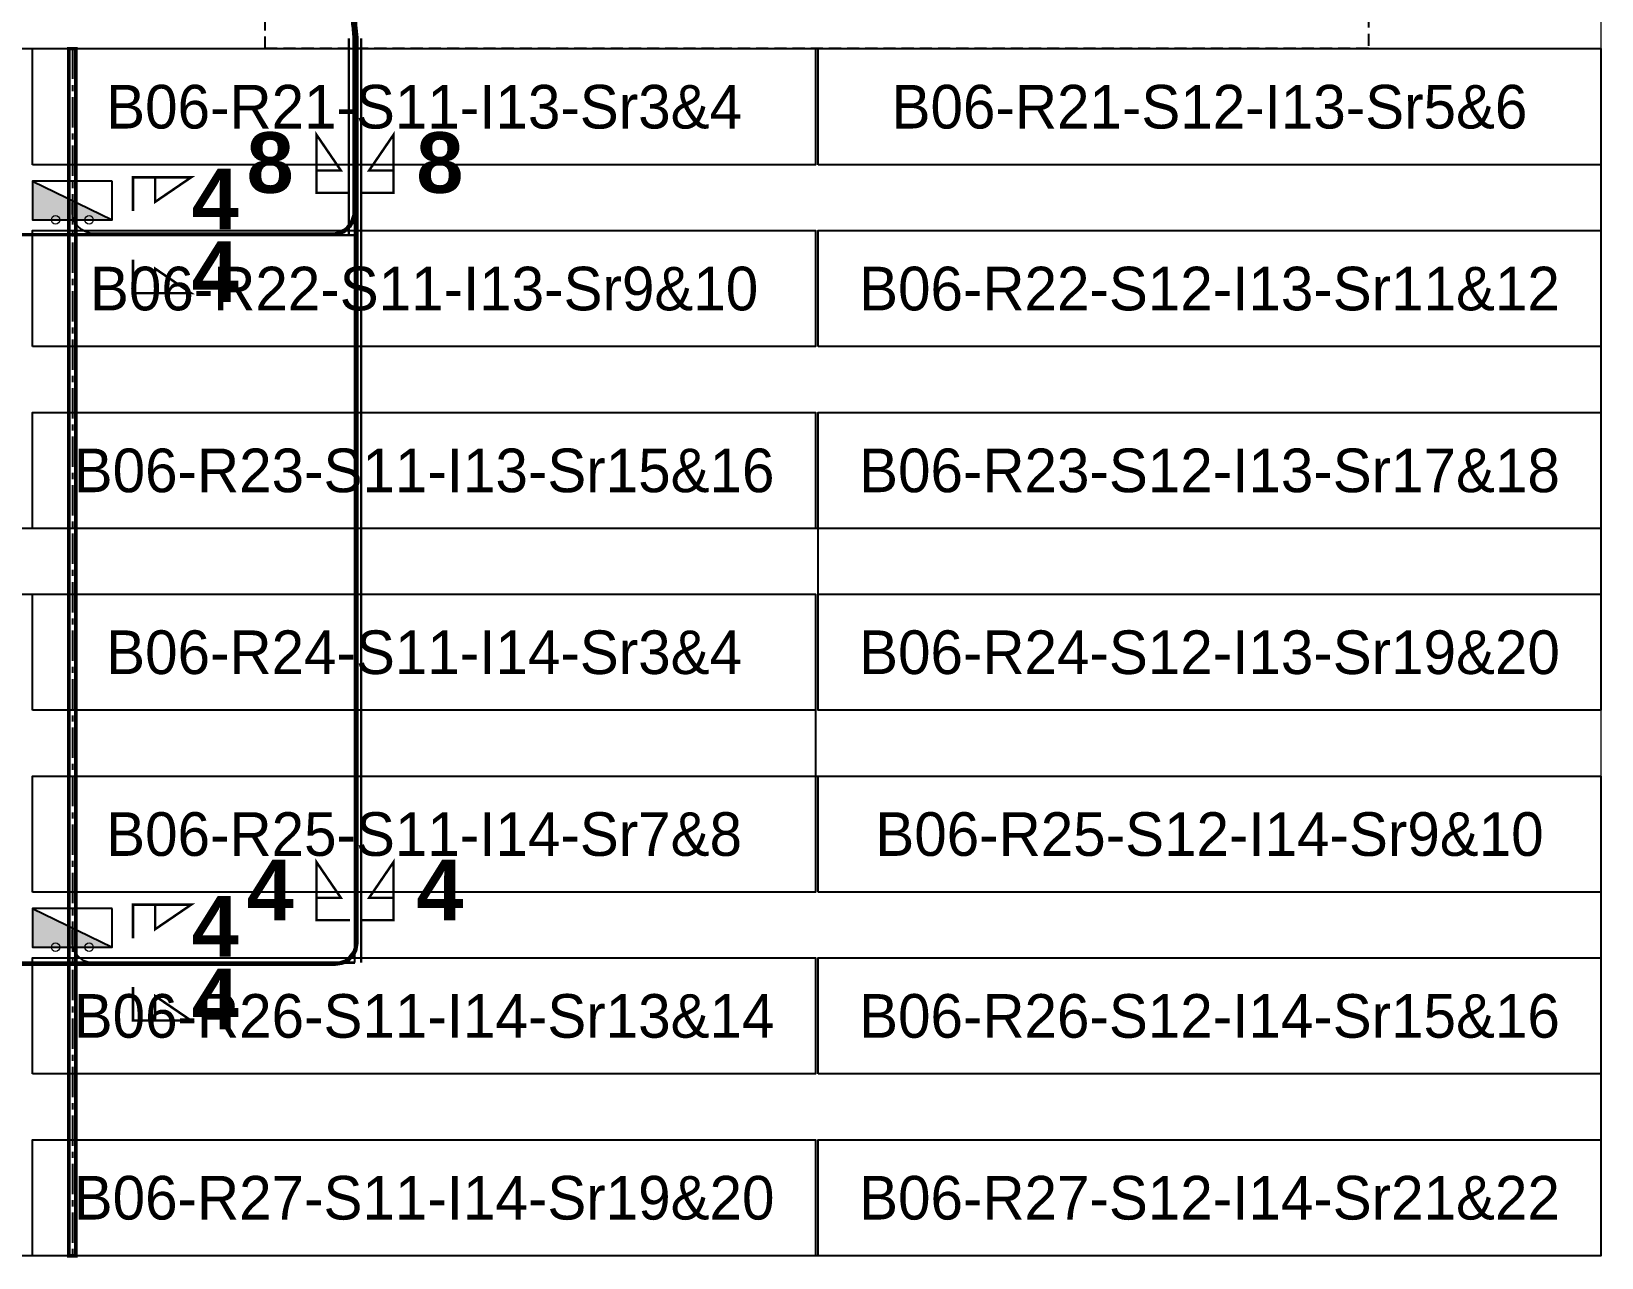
# Model space of a CAD drawing. Header units: metres. Extents: x 530797 to 531186, y 2675944 to 2676144.
# Drawn here: x 531121 to 531185.8, y 2675944.2 to 2675994.8 of the extents above; entities that cross this region are included whole.
import ezdxf
from ezdxf.enums import TextEntityAlignment as Align

# ---------------------------------------------------------------- set-up
doc = ezdxf.new("R2010")
doc.units = ezdxf.units.M
doc.linetypes.add('CENTER', pattern=[2, 1.25, -0.25, 0.25, -0.25])
doc.linetypes.add('DASHED', pattern=[0.75, 0.5, -0.25])
doc.layers.add('Boundary-12.5 MW Block', color=6, linetype='Continuous', lineweight=9)
doc.layers.add('PILE', color=1, linetype='Continuous', lineweight=15)
for name, color, linetype in [('DC Trench BL-06', 40, 'Continuous'), ('E-Inverter Grouping', 2, 'Continuous'), ('IDT', 7, 'Continuous'), ('Inverter Block-06', 7, 'Continuous'), ('LT Cable(AG) INV to LT Panel BL-06', 2, 'Continuous'), ('Messenger Wire Block-06 (Master Path)', 30, 'Continuous'), ('Messenger Wire Block-06 (MW Path)', 191, 'Continuous'), ('Messenger Wire Exc Link', 7, 'Continuous'), ('MMS Table Block-06', 8, 'Continuous'), ('Plan Line - DC BL-06', 40, 'Continuous'), ('Section Marking BL-06', 2, 'Continuous')]:
    doc.layers.add(name, color=color, linetype=linetype)
doc.styles.add('BoldTextStyle', font='arialbd.ttf')
doc.styles.get("Standard").update_dxf_attribs({"font": 'Adani Regular.ttf'})

# ---------------------------------------------------------------- blocks, each defined once
blk = doc.blocks.new('MMS Table (32.292 x 4.788)')
at = {"color": 0}
blk.add_lwpolyline([(0, -0.002), (0, 4.786), (32.292, 4.786), (32.292, -0.002)], close=True, dxfattribs=at)
at = {"color": 7}
blk.add_attdef('ID1', text='', height=1.8, dxfattribs=at).set_placement((16.146, 2.392), align=Align.MIDDLE_CENTER)
blk = doc.blocks.new('Inverter Block')
h = blk.add_hatch(color=0)
h.dxf.hatch_style = 1
h.paths.add_polyline_path([(-1.456, 2.269), (-1.456, 0.846), (1.456, 0.846)])
at = {"color": 0}
blk.add_lwpolyline([(1.456, 2.269), (-1.456, 2.269), (-1.456, 0.846), (1.456, 0.846)], close=True, dxfattribs=at)
blk.add_lwpolyline([(-1.456, 2.269), (1.456, 0.846)], dxfattribs=at)
at = {"layer": 'PILE'}
for centre in [(-0.613, 0.846), (0.613, 0.846)]:
    blk.add_circle(centre, 0.156, dxfattribs=at)
at = {"color": 7}
blk.add_attdef('ID', (-1.456, 3.006), '', height=1.8, dxfattribs=at)
blk = doc.blocks.new('IDT')
at = {"layer": 'IDT', "color": 243, "linetype": 'DASHED'}
blk.add_lwpolyline([(45.5, 32.586), (45.5, -4.032), (0, -4.032), (0, 32.586)], close=True, dxfattribs=at)

msp = doc.modelspace()

# ---------------------------------------------------------------- linework, layer by layer
at = {"layer": 'Boundary-12.5 MW Block', "const_width": 0.05}
msp.add_lwpolyline([(530797.135, 2676016.577), (531056.271, 2676016.577), (531056.271, 2676136.577), (531088.663, 2676136.577), (531088.663, 2676144.077), (531185.739, 2676144.077), (531185.739, 2675944.289), (530797.135, 2675944.289)], close=True, dxfattribs=at)
at = {"layer": 'DC Trench BL-06', "color": 40, "const_width": 0.15}
msp.add_lwpolyline([(531122.843, 2675994.077), (531122.543, 2675994.077), (531122.543, 2675944.289), (531122.843, 2675944.289)], close=True, dxfattribs=at)
at = {"layer": 'E-Inverter Grouping', "color": 3}
msp.add_lwpolyline([(531185.739, 2675966.789), (531153.447, 2675966.789), (531153.447, 2675974.289), (531088.663, 2675974.289), (531088.663, 2675994.077), (531185.739, 2675994.077)], close=True, dxfattribs=at)
at = {"layer": 'E-Inverter Grouping'}
msp.add_lwpolyline([(531153.347, 2675964.077), (531185.739, 2675964.077), (531185.739, 2675944.289), (531088.663, 2675944.289), (531088.663, 2675971.577), (531153.347, 2675971.577)], close=True, dxfattribs=at)
at = {"layer": 'LT Cable(AG) INV to LT Panel BL-06'}
for points in [[(531147.195, 2676014.22), (531143.21, 2676014.22, -0.116214), (531142.809, 2676014.314), (531141.301, 2676015.066, 0.042157), (531141.15, 2676015.079), (531135.201, 2676015.079, 0.414214), (531134.301, 2676014.179), (531134.301, 2675995.116, 0.021647), (531134.305, 2675995.038), (531134.348, 2675994.54, -0.021647), (531134.351, 2675994.462), (531134.351, 2675987.28, -0.414214), (531133.451, 2675986.38), (530864.458, 2675986.38, -0.414214), (530863.558, 2675987.28), (530863.558, 2675987.73)], [(531147.195, 2676014.245), (531143.214, 2676014.245, -0.116142), (531142.812, 2676014.339), (531141.303, 2676015.091, 0.042157), (531141.152, 2676015.104), (531135.176, 2676015.104, 0.414214), (531134.276, 2676014.204), (531134.276, 2675995.115, 0.021647), (531134.28, 2675995.037), (531134.323, 2675994.539, -0.021647), (531134.326, 2675994.461), (531134.326, 2675987.305, -0.414214), (531133.426, 2675986.405), (530961.634, 2675986.405, -0.414214), (530960.734, 2675987.305), (530960.734, 2675987.73)], [(531149.136, 2676014.27), (531143.217, 2676014.27, -0.116069), (531142.815, 2676014.364), (531141.305, 2676015.116, 0.042157), (531141.154, 2676015.129), (531135.151, 2676015.129, 0.414214), (531134.251, 2676014.229), (531134.251, 2675995.114, 0.021647), (531134.255, 2675995.036), (531134.298, 2675994.538, -0.021647), (531134.301, 2675994.46), (531134.301, 2675987.33, -0.414214), (531133.401, 2675986.43), (531058.81, 2675986.43, -0.414214), (531057.91, 2675987.33), (531057.91, 2675987.73)], [(531149.136, 2676014.295), (531143.22, 2676014.295, -0.115997), (531142.819, 2676014.389), (531141.308, 2676015.141, 0.042157), (531141.157, 2676015.154), (531135.126, 2676015.154, 0.414214), (531134.226, 2676014.254), (531134.226, 2675995.113, 0.021647), (531134.23, 2675995.035), (531134.273, 2675994.537, -0.021647), (531134.276, 2675994.459), (531134.276, 2675987.355, -0.414214), (531133.376, 2675986.455), (531123.594, 2675986.455, -0.414214), (531122.694, 2675987.355), (531122.694, 2675987.73)]]:
    msp.add_lwpolyline(points, format="xyb", dxfattribs=at)
at = {"layer": 'LT Cable(AG) INV to LT Panel BL-06', "color": 5}
for points in [[(531148.252, 2676013.436), (531144.564, 2676013.436, -0.116506), (531144.161, 2676013.531), (531141.293, 2676014.966, 0.042157), (531141.142, 2676014.979), (531135.301, 2676014.979, 0.414214), (531134.401, 2676014.079), (531134.401, 2675995.12, 0.021647), (531134.405, 2675995.043), (531134.448, 2675994.544, -0.021647), (531134.451, 2675994.466), (531134.451, 2675957.18, -0.414214), (531133.551, 2675956.28), (530864.458, 2675956.28, -0.414214), (530863.558, 2675957.18), (530863.558, 2675957.73)], [(531148.252, 2676013.461), (531144.568, 2676013.461, -0.116433), (531144.166, 2676013.556), (531141.295, 2676014.991, 0.042157), (531141.144, 2676015.004), (531135.276, 2676015.004, 0.414214), (531134.376, 2676014.104), (531134.376, 2675995.119, 0.021647), (531134.38, 2675995.042), (531134.423, 2675994.543, -0.021647), (531134.426, 2675994.465), (531134.426, 2675957.205, -0.414214), (531133.526, 2675956.305), (530961.634, 2675956.305, -0.414214), (530960.734, 2675957.205), (530960.734, 2675957.73)], [(531146.095, 2676013.486), (531144.572, 2676013.486, -0.11636), (531144.17, 2676013.581), (531141.297, 2676015.016, 0.042157), (531141.146, 2676015.029), (531135.251, 2676015.029, 0.414214), (531134.351, 2676014.129), (531134.351, 2675995.118, 0.021647), (531134.355, 2675995.04), (531134.398, 2675994.542, -0.021647), (531134.401, 2675994.464), (531134.401, 2675957.23, -0.414214), (531133.501, 2675956.33), (531058.81, 2675956.33, -0.414214), (531057.91, 2675957.23), (531057.91, 2675957.73)], [(531146.095, 2676013.511), (531144.576, 2676013.511, -0.116287), (531144.174, 2676013.606), (531141.299, 2676015.041, 0.042157), (531141.148, 2676015.054), (531135.226, 2676015.054, 0.414214), (531134.326, 2676014.154), (531134.326, 2675995.117, 0.021647), (531134.33, 2675995.039), (531134.373, 2675994.541, -0.021647), (531134.376, 2675994.463), (531134.376, 2675957.255, -0.414214), (531133.476, 2675956.355), (531123.594, 2675956.355, -0.414214), (531122.694, 2675957.255), (531122.694, 2675957.73)]]:
    msp.add_lwpolyline(points, format="xyb", dxfattribs=at)
at = {"layer": 'Messenger Wire Block-06 (Master Path)'}
for points in [[(531134.351, 2675956.38), (531134.351, 2675994.501)], [(530861.919, 2675986.38), (531134.351, 2675986.38)], [(530861.919, 2675956.38), (531134.351, 2675956.38)]]:
    msp.add_lwpolyline(points, dxfattribs=at)
at = {"layer": 'Messenger Wire Block-06 (MW Path)', "const_width": 0.1}
for points in [[(531134.101, 2675986.38), (531134.101, 2675994.501)], [(531134.601, 2675956.38), (531134.601, 2675994.501)], [(530861.919, 2675986.38), (531134.351, 2675986.38)], [(530861.919, 2675956.38), (531134.351, 2675956.38)]]:
    msp.add_lwpolyline(points, dxfattribs=at)
at = {"layer": 'Messenger Wire Exc Link'}
msp.add_lwpolyline([(531134.301, 2675995.077), (531134.351, 2675994.501)], dxfattribs=at)
at = {"layer": 'Plan Line - DC BL-06', "color": 6, "linetype": 'CENTER'}
msp.add_lwpolyline([(531122.694, 2675994.077), (531122.694, 2675944.289)], dxfattribs=at)
at = {"layer": 'Section Marking BL-06', "color": 94, "lineweight": 35, "true_color": 0x00a500, "const_width": 0.1}
for points in [[(531134.151, 2675988.13), (531132.761, 2675988.13), (531132.761, 2675990.53), (531133.771, 2675989.05), (531132.761, 2675989.05)], [(531134.551, 2675988.13), (531135.941, 2675988.13), (531135.941, 2675990.53), (531134.931, 2675989.05), (531135.941, 2675989.05)], [(531125.194, 2675987.38), (531125.194, 2675988.77), (531127.594, 2675988.77), (531126.114, 2675987.76), (531126.114, 2675988.77)], [(531125.194, 2675985.38), (531125.194, 2675983.99), (531127.594, 2675983.99), (531126.114, 2675985), (531126.114, 2675983.99)], [(531134.151, 2675958.13), (531132.761, 2675958.13), (531132.761, 2675960.53), (531133.771, 2675959.05), (531132.761, 2675959.05)], [(531134.551, 2675958.13), (531135.941, 2675958.13), (531135.941, 2675960.53), (531134.931, 2675959.05), (531135.941, 2675959.05)], [(531125.194, 2675957.38), (531125.194, 2675958.77), (531127.594, 2675958.77), (531126.114, 2675957.76), (531126.114, 2675958.77)], [(531125.194, 2675955.38), (531125.194, 2675953.99), (531127.594, 2675953.99), (531126.114, 2675955), (531126.114, 2675953.99)]]:
    msp.add_lwpolyline(points, dxfattribs=at)

# ---------------------------------------------------------------- block references
at = {"layer": 'IDT', "color": 8, "rotation": 180}
msp.add_blockref('IDT', (531176.147, 2676026.663), dxfattribs=at)
at = {"layer": 'Inverter Block-06'}
ref = msp.add_blockref('Inverter Block', (531122.694, 2675986.065), dxfattribs=dict(at, xscale=1.124999999976148, yscale=1.124999999976148, zscale=1.124999999976148))
ref.add_attrib('ID', 'B06-I13-ASB04', (531099.985, 2675986.991), dxfattribs={"layer": '0', "color": 7, "height": 2.025})
ref = msp.add_blockref('Inverter Block', (531122.694, 2675956.065), dxfattribs=dict(at, xscale=1.124999999976148, yscale=1.124999999976148, zscale=1.124999999976148))
ref.add_attrib('ID', 'B06-I14-ASB02', (531099.985, 2675956.991), dxfattribs={"layer": '0', "color": 7, "height": 2.025})
at = {"layer": 'MMS Table Block-06'}
for p, values in [((531121.055, 2675989.291), {'ID1': 'B06-R21-S11-I13-Sr3&4'}), ((531153.447, 2675989.291), {'ID1': 'B06-R21-S12-I13-Sr5&6'}), ((531121.055, 2675981.791), {'ID1': 'B06-R22-S11-I13-Sr9&10'}), ((531153.447, 2675981.791), {'ID1': 'B06-R22-S12-I13-Sr11&12'}), ((531121.055, 2675974.291), {'ID1': 'B06-R23-S11-I13-Sr15&16'}), ((531153.447, 2675974.291), {'ID1': 'B06-R23-S12-I13-Sr17&18'}), ((531121.055, 2675966.791), {'ID1': 'B06-R24-S11-I14-Sr3&4'}), ((531153.447, 2675966.791), {'ID1': 'B06-R24-S12-I13-Sr19&20'}), ((531121.055, 2675959.291), {'ID1': 'B06-R25-S11-I14-Sr7&8'}), ((531153.447, 2675959.291), {'ID1': 'B06-R25-S12-I14-Sr9&10'}), ((531121.055, 2675951.791), {'ID1': 'B06-R26-S11-I14-Sr13&14'}), ((531153.447, 2675951.791), {'ID1': 'B06-R26-S12-I14-Sr15&16'}), ((531121.055, 2675944.291), {'ID1': 'B06-R27-S11-I14-Sr19&20'}), ((531153.447, 2675944.291), {'ID1': 'B06-R27-S12-I14-Sr21&22'})]:
    msp.add_blockref('MMS Table (32.292 x 4.788)', p, dxfattribs=at).add_auto_attribs(values)

# ---------------------------------------------------------------- texts
at = {"layer": 'Section Marking BL-06', "color": 94, "true_color": 0x00a500, "style": 'BoldTextStyle'}
for s, p in [('8', (531130.851, 2675989.38)), ('8', (531137.851, 2675989.38)), ('4', (531128.594, 2675987.88)), ('4', (531128.594, 2675984.88)), ('4', (531130.851, 2675959.38)), ('4', (531137.851, 2675959.38)), ('4', (531128.594, 2675957.88)), ('4', (531128.594, 2675954.88))]:
    msp.add_text(s, height=2.5, dxfattribs=at).set_placement(p, align=Align.MIDDLE_CENTER)

doc.saveas('drawing.dxf')
